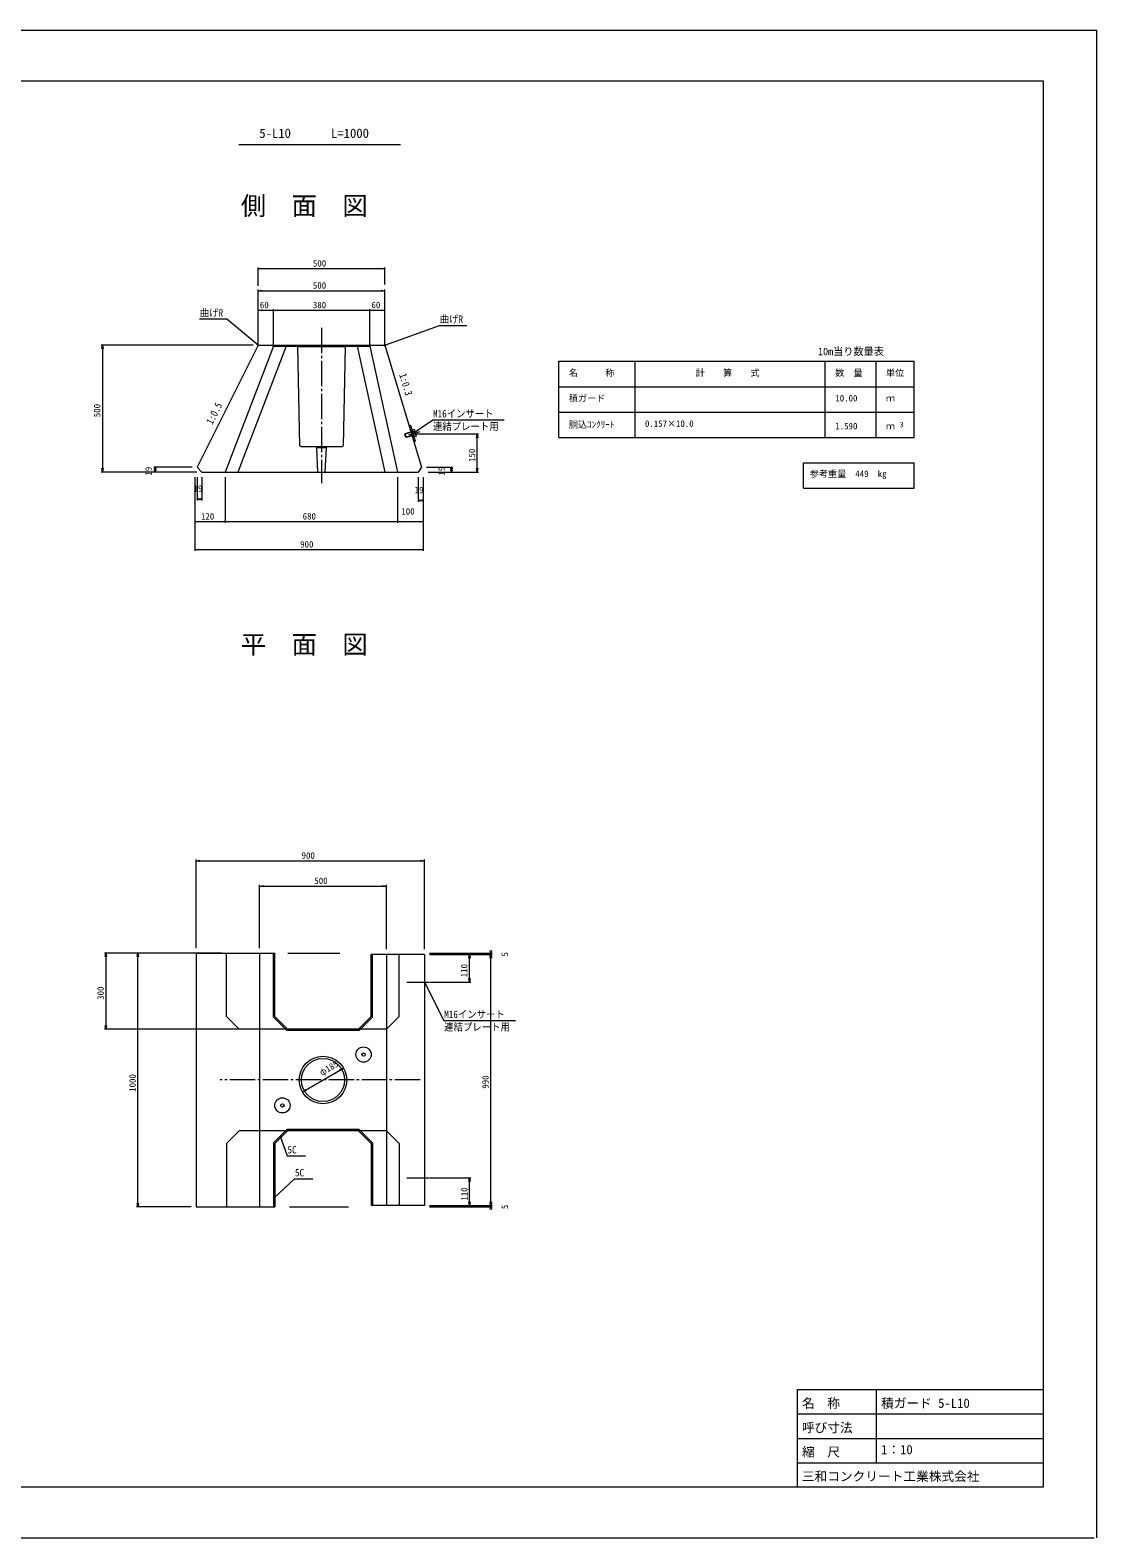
# Model space of a CAD drawing. Units: millimetres on the paper, with parts at other scales. Extents: x 0 to 841, y 0 to 594.
# Drawn here: x 420 to 841, y 0 to 594 of the extents above; entities that cross this region are included whole.
import ezdxf
from ezdxf.enums import TextEntityAlignment as Align

# ---------------------------------------------------------------- set-up
doc = ezdxf.new("R2010")
doc.units = ezdxf.units.MM
doc.linetypes.add('USER1', pattern=[13, 10, -1, 1, -1])
for name, color, linetype, lineweight in [('0_2', 7, 'Continuous', 18), ('D-MTR-FRAM（材料表図枠）', 2, 'Continuous', 18), ('D-STR-DIM（寸法）', 7, 'Continuous', 18), ('D-STR-HTXT（旗揚げ）', 7, 'Continuous', 18), ('D-STR-STRn（構造物）', 7, 'USER1', 18), ('D-STR（構造物外形線）', 1, 'Continuous', 18), ('D-TTL(外枠）', 2, 'Continuous', 18), ('DEFPOINTS_3', 8, 'Continuous', 18), ('用紙-作図レイヤ', 5, 'Continuous', 18)]:
    doc.layers.add(name, color=color, linetype=linetype, lineweight=lineweight)
for name, color, linetype in [('D-MTR-TXT(文字列）', 7, 'Continuous'), ('D-MTR（材料表タイトル）', 7, 'Continuous'), ('D-STR-TXT（文字）', 7, 'Continuous'), ('D-TTL-TXT（文字）', 7, 'Continuous')]:
    doc.layers.add(name, color=color, linetype=linetype)
doc.styles.add('ＭＳ ゴシック', font='')
doc.styles.get('ＭＳ ゴシック').set_extended_font_data('MS Gothic')

msp = doc.modelspace()

# ---------------------------------------------------------------- linework, layer by layer
at = {"layer": '0_2'}
for p, q in [((510.376, 500.034), (511.876, 500.284)), ((511.876, 499.784), (510.376, 500.034)), ((510.376, 500.034), (510.576, 500.034)), ((558.876, 500.284), (560.376, 500.034)), ((560.376, 500.034), (558.876, 499.784)), ((560.376, 500.034), (560.176, 500.034)), ((510.376, 491.308), (511.876, 491.558)), ((511.876, 491.058), (510.376, 491.308)), ((510.376, 491.308), (510.576, 491.308)), ((558.876, 491.558), (560.376, 491.308)), ((560.376, 491.308), (558.876, 491.058)), ((560.376, 491.308), (560.176, 491.308)), ((510.376, 483.624), (511.876, 483.874)), ((511.876, 483.374), (510.376, 483.624)), ((510.376, 483.624), (510.576, 483.624)), ((514.876, 483.874), (516.376, 483.624)), ((516.376, 483.624), (514.876, 483.374)), ((516.376, 483.624), (516.176, 483.624)), ((516.376, 483.624), (517.876, 483.874)), ((517.876, 483.374), (516.376, 483.624)), ((516.376, 483.624), (516.576, 483.624)), ((552.876, 483.874), (554.376, 483.624)), ((554.376, 483.624), (552.876, 483.374)), ((554.376, 483.624), (554.176, 483.624)), ((554.376, 483.624), (555.876, 483.874)), ((555.876, 483.374), (554.376, 483.624)), ((554.376, 483.624), (554.576, 483.624)), ((558.876, 483.874), (560.376, 483.624)), ((560.376, 483.624), (558.876, 483.374)), ((560.376, 483.624), (560.176, 483.624)), ((448.748, 468.419), (448.998, 469.919)), ((448.998, 469.919), (449.248, 468.419)), ((448.998, 469.919), (448.998, 469.719)), ((510.376, 469.919), (509.921, 470.127)), ((510.376, 469.919), (509.991, 470.238)), ((510.376, 469.919), (510.086, 470.327)), ((560.376, 469.919), (560.786, 470.205)), ((560.376, 469.919), (560.846, 470.089)), ((560.376, 469.919), (560.874, 469.962)), ((571.144, 435), (571.472, 435.377)), ((571.144, 435), (571.559, 435.279)), ((571.144, 435), (571.617, 435.163)), ((596.51, 433.419), (596.76, 434.919)), ((596.76, 434.919), (597.01, 433.419)), ((596.76, 434.919), (596.76, 434.719)), ((469.494, 420.319), (469.744, 421.819)), ((469.744, 421.819), (469.994, 420.319)), ((469.744, 421.819), (469.744, 421.619)), ((586.384, 420.319), (586.634, 421.819)), ((586.634, 421.819), (586.884, 420.319)), ((586.634, 421.819), (586.634, 421.619)), ((448.998, 419.919), (448.748, 421.419)), ((449.248, 421.419), (448.998, 419.919)), ((448.998, 419.919), (448.998, 420.119)), ((469.744, 419.919), (469.494, 421.419)), ((469.994, 421.419), (469.744, 419.919)), ((469.744, 419.919), (469.744, 420.119)), ((586.634, 419.919), (586.384, 421.419)), ((586.884, 421.419), (586.634, 419.919)), ((586.634, 419.919), (586.634, 420.119)), ((596.76, 419.919), (596.51, 421.419)), ((597.01, 421.419), (596.76, 419.919)), ((596.76, 419.919), (596.76, 420.119)), ((486.326, 409.203), (487.826, 409.453)), ((487.826, 408.953), (486.326, 409.203)), ((486.326, 409.203), (486.526, 409.203)), ((486.726, 409.453), (488.226, 409.203)), ((488.226, 409.203), (486.726, 408.953)), ((488.226, 409.203), (488.026, 409.203)), ((573.492, 408.716), (574.992, 408.966)), ((574.992, 408.466), (573.492, 408.716)), ((573.492, 408.716), (573.692, 408.716)), ((573.876, 408.966), (575.376, 408.716)), ((575.376, 408.716), (573.876, 408.466)), ((575.376, 408.716), (575.176, 408.716)), ((485.376, 400.36), (486.876, 400.61)), ((486.876, 400.11), (485.376, 400.36)), ((485.376, 400.36), (485.576, 400.36)), ((495.876, 400.61), (497.376, 400.36)), ((497.376, 400.36), (495.876, 400.11)), ((497.376, 400.36), (497.176, 400.36)), ((497.376, 400.36), (498.876, 400.61)), ((498.876, 400.11), (497.376, 400.36)), ((497.376, 400.36), (497.576, 400.36)), ((563.876, 400.61), (565.376, 400.36)), ((565.376, 400.36), (563.876, 400.11)), ((565.376, 400.36), (565.176, 400.36)), ((565.376, 400.36), (566.876, 400.61)), ((566.876, 400.11), (565.376, 400.36)), ((565.376, 400.36), (565.576, 400.36)), ((573.876, 400.61), (575.376, 400.36)), ((575.376, 400.36), (573.876, 400.11)), ((575.376, 400.36), (575.176, 400.36)), ((485.376, 389.323), (486.876, 389.573)), ((486.876, 389.073), (485.376, 389.323)), ((485.376, 389.323), (485.576, 389.323)), ((573.876, 389.573), (575.376, 389.323)), ((575.376, 389.323), (573.876, 389.073)), ((575.376, 389.323), (575.176, 389.323)), ((485.945, 266.718), (487.445, 266.968)), ((487.445, 266.468), (485.945, 266.718)), ((485.945, 266.718), (486.145, 266.718)), ((574.445, 266.968), (575.945, 266.718)), ((575.945, 266.718), (574.445, 266.468)), ((575.945, 266.718), (575.745, 266.718)), ((510.945, 256.786), (512.445, 257.036)), ((512.445, 256.536), (510.945, 256.786)), ((510.945, 256.786), (511.145, 256.786)), ((559.445, 257.036), (560.945, 256.786)), ((560.945, 256.786), (559.445, 256.536)), ((560.945, 256.786), (560.745, 256.786)), ((450.12, 228.886), (450.37, 230.386)), ((450.37, 230.386), (450.62, 228.886)), ((450.37, 230.386), (450.37, 230.186)), ((462.711, 228.886), (462.961, 230.386)), ((462.961, 230.386), (463.211, 228.886)), ((462.961, 230.386), (462.961, 230.186)), ((593.466, 228.386), (593.716, 229.886)), ((593.716, 229.886), (593.966, 228.386)), ((593.716, 229.886), (593.716, 229.686)), ((602.079, 229.886), (601.829, 231.386)), ((601.829, 228.886), (602.079, 230.386)), ((601.829, 228.386), (602.079, 229.886)), ((602.329, 231.386), (602.079, 229.886)), ((602.079, 230.386), (602.329, 228.886)), ((602.079, 230.386), (602.079, 230.186)), ((602.079, 229.886), (602.079, 230.086)), ((602.079, 229.886), (602.329, 228.386)), ((602.079, 229.886), (602.079, 229.686)), ((593.716, 218.886), (593.466, 220.386)), ((593.966, 220.386), (593.716, 218.886)), ((593.716, 218.886), (593.716, 219.086)), ((450.37, 200.386), (450.12, 201.886)), ((450.62, 201.886), (450.37, 200.386)), ((450.37, 200.386), (450.37, 200.586)), ((542.516, 184.503), (543.938, 185.041)), ((543.938, 185.041), (542.768, 184.071)), ((543.938, 185.041), (543.765, 184.941)), ((527.952, 175.731), (529.122, 176.701)), ((529.374, 176.269), (527.952, 175.731)), ((527.952, 175.731), (528.125, 175.831)), ((519.092, 158.24), (519.26, 157.769)), ((519.092, 158.24), (519.376, 157.828)), ((519.092, 158.24), (519.132, 157.741)), ((593.495, 140.386), (593.745, 141.886)), ((593.745, 141.886), (593.995, 140.386)), ((593.745, 141.886), (593.745, 141.686)), ((462.961, 130.386), (462.711, 131.886)), ((463.211, 131.886), (462.961, 130.386)), ((516.445, 133.633), (516.709, 134.058)), ((516.445, 133.633), (516.81, 133.975)), ((516.445, 133.633), (516.886, 133.869)), ((593.745, 130.886), (593.495, 132.386)), ((593.995, 132.386), (593.745, 130.886)), ((593.745, 130.886), (593.745, 131.086)), ((602.079, 130.886), (601.829, 132.386)), ((602.079, 130.386), (601.829, 131.886)), ((601.829, 129.386), (602.079, 130.886)), ((602.329, 132.386), (602.079, 130.886)), ((602.329, 131.886), (602.079, 130.386)), ((602.079, 130.886), (602.079, 131.086)), ((602.079, 130.886), (602.329, 129.386)), ((602.079, 130.886), (602.079, 130.686)), ((462.961, 130.386), (462.961, 130.586)), ((602.079, 130.386), (602.079, 130.586))]:
    msp.add_line(p, q, dxfattribs=at)
at = {"layer": 'D-MTR-FRAM（材料表図枠）'}
for p, q in [((628.938, 463.534), (768.938, 463.534)), ((628.938, 433.534), (628.938, 463.534)), ((658.938, 433.534), (658.938, 463.534)), ((733.938, 433.534), (733.938, 463.534)), ((753.938, 433.534), (753.938, 463.534)), ((753.938, 433.534), (753.938, 463.534)), ((768.938, 433.534), (768.938, 463.534)), ((628.938, 453.534), (768.938, 453.534)), ((628.938, 443.534), (768.938, 443.534)), ((628.938, 433.534), (768.938, 433.534)), ((725.383, 413.534), (725.383, 423.534)), ((725.383, 423.534), (768.938, 423.534)), ((768.938, 413.534), (768.938, 423.534)), ((725.383, 413.534), (768.938, 413.534))]:
    msp.add_line(p, q, dxfattribs=at)
at = {"layer": 'D-STR-DIM（寸法）'}
for p, q in [((510.376, 493.308), (510.376, 500.534)), ((510.576, 500.034), (560.176, 500.034)), ((560.376, 493.808), (560.376, 500.534)), ((510.376, 469.478), (510.376, 491.808)), ((510.576, 491.308), (560.176, 491.308)), ((560.376, 471.919), (560.376, 491.808)), ((510.376, 471.919), (510.376, 484.124)), ((510.576, 483.624), (516.176, 483.624)), ((516.376, 469.478), (516.376, 484.124)), ((516.376, 471.469), (516.376, 484.124)), ((516.576, 483.624), (554.176, 483.624)), ((554.376, 469.478), (554.376, 484.124)), ((554.376, 471.469), (554.376, 484.124)), ((554.576, 483.624), (560.176, 483.624)), ((560.376, 469.478), (560.376, 484.124)), ((508.376, 469.919), (448.498, 469.919)), ((448.998, 469.719), (448.998, 420.119)), ((572.876, 434.919), (597.26, 434.919)), ((596.76, 420.119), (596.76, 434.719)), ((484.326, 421.819), (469.244, 421.819)), ((576.806, 421.819), (587.134, 421.819)), ((486.226, 419.919), (448.498, 419.919)), ((483.376, 419.919), (469.244, 419.919)), ((469.744, 420.119), (469.744, 421.619)), ((485.376, 417.919), (485.376, 399.86)), ((485.376, 417.919), (485.376, 388.823)), ((486.326, 417.919), (486.326, 408.703)), ((488.226, 417.919), (488.226, 408.703)), ((497.376, 417.919), (497.376, 399.86)), ((497.376, 417.919), (497.376, 399.86)), ((565.376, 417.919), (565.376, 399.86)), ((565.376, 417.919), (565.376, 399.86)), ((573.492, 417.919), (573.492, 408.216)), ((575.376, 417.919), (575.376, 399.86)), ((575.376, 417.919), (575.376, 388.823)), ((575.376, 417.919), (575.376, 408.216)), ((577.376, 419.919), (597.26, 419.919)), ((577.376, 419.919), (587.134, 419.919)), ((586.634, 420.119), (586.634, 421.619)), ((486.526, 409.203), (488.026, 409.203)), ((573.692, 408.716), (575.176, 408.716)), ((485.576, 400.36), (497.176, 400.36)), ((497.576, 400.36), (565.176, 400.36)), ((565.576, 400.36), (575.176, 400.36)), ((485.576, 389.323), (575.176, 389.323)), ((485.945, 232.386), (485.945, 267.218)), ((486.145, 266.718), (575.745, 266.718)), ((575.945, 231.886), (575.945, 267.218)), ((510.945, 232.386), (510.945, 257.286)), ((511.145, 256.786), (560.745, 256.786)), ((560.945, 231.886), (560.945, 257.286)), ((495.945, 230.386), (449.87, 230.386)), ((450.37, 230.186), (450.37, 200.586)), ((483.945, 230.386), (462.461, 230.386)), ((462.961, 130.586), (462.961, 230.186)), ((577.945, 230.386), (602.579, 230.386)), ((577.945, 229.886), (602.579, 229.886)), ((577.945, 229.886), (602.579, 229.886)), ((577.945, 229.886), (594.216, 229.886)), ((593.716, 219.086), (593.716, 229.686)), ((602.079, 230.086), (602.079, 230.186)), ((602.079, 131.086), (602.079, 229.686)), ((577.945, 218.886), (594.216, 218.886)), ((505.181, 200.386), (449.87, 200.386)), ((528.125, 175.831), (543.765, 184.941)), ((577.945, 141.886), (594.245, 141.886)), ((593.745, 131.086), (593.745, 141.686)), ((577.945, 130.886), (602.579, 130.886)), ((577.945, 130.886), (602.579, 130.886)), ((581.945, 130.886), (594.245, 130.886)), ((602.079, 130.586), (602.079, 130.686)), ((483.945, 130.386), (462.461, 130.386)), ((577.945, 130.386), (602.579, 130.386))]:
    msp.add_line(p, q, dxfattribs=at)
at = {"layer": 'D-STR-HTXT（旗揚げ）'}
msp.add_line((502.761, 549), (566.545, 549), dxfattribs=at)
at = {"layer": 'D-STR-STRn（構造物）'}
for p, q in [((535.376, 476.726), (535.376, 415.533)), ((574.203, 180.386), (495.456, 180.386))]:
    msp.add_line(p, q, dxfattribs=at)
at = {"layer": 'D-STR（構造物外形線）'}
for p, q in [((510.376, 469.919), (486.326, 421.819)), ((516.376, 469.469), (497.376, 419.919)), ((521.376, 469.469), (502.376, 419.919)), ((510.376, 469.919), (560.376, 469.919)), ((516.376, 469.469), (554.376, 469.469)), ((525.876, 469.319), (525.376, 469.919)), ((525.876, 469.319), (544.876, 469.319)), ((526.87, 430.219), (526.026, 469.319)), ((544.726, 469.319), (543.883, 430.219)), ((545.376, 469.919), (544.876, 469.319)), ((549.376, 469.469), (560.376, 419.919)), ((554.376, 469.469), (565.376, 419.919)), ((560.376, 469.919), (574.806, 421.819)), ((569.792, 434.594), (574.234, 435.927)), ((570.517, 438.205), (569.942, 438.032)), ((572.385, 431.979), (570.517, 438.205)), ((527.176, 429.919), (526.87, 430.219)), ((527.176, 429.919), (543.576, 429.919)), ((533.476, 429.619), (533.176, 429.919)), ((533.951, 419.919), (533.476, 429.619)), ((533.476, 429.619), (537.276, 429.619)), ((536.801, 419.919), (537.276, 429.619)), ((537.276, 429.619), (537.576, 429.919)), ((543.576, 429.919), (543.883, 430.219)), ((572.385, 431.979), (571.81, 431.806)), ((488.226, 419.919), (486.326, 421.819)), ((574.806, 421.819), (573.492, 419.919)), ((488.226, 419.919), (573.492, 419.919)), ((533.951, 419.919), (536.801, 419.919)), ((485.945, 230.386), (485.945, 130.386)), ((485.945, 230.386), (516.945, 230.386)), ((497.945, 205.386), (497.945, 230.386)), ((510.945, 230.386), (510.945, 130.386)), ((516.445, 205.179), (516.445, 230.386)), ((516.945, 205.386), (516.945, 230.386)), ((554.945, 205.386), (554.945, 229.886)), ((575.945, 229.886), (554.945, 229.886)), ((555.445, 205.179), (555.445, 229.886)), ((560.945, 229.886), (560.945, 130.886)), ((565.945, 205.386), (565.945, 229.886)), ((575.945, 229.886), (575.945, 130.886)), ((502.945, 200.386), (497.945, 205.386)), ((521.738, 199.886), (516.445, 205.179)), ((521.945, 200.386), (516.945, 205.386)), ((554.945, 205.386), (549.945, 200.386)), ((555.445, 205.179), (550.152, 199.886)), ((565.945, 205.386), (560.945, 200.386)), ((560.945, 200.386), (502.945, 200.386)), ((550.152, 199.886), (521.738, 199.886)), ((502.945, 160.386), (497.945, 155.386)), ((560.945, 160.386), (502.945, 160.386)), ((521.738, 160.886), (516.445, 155.593)), ((521.945, 160.386), (516.945, 155.386)), ((550.152, 160.886), (521.738, 160.886)), ((554.945, 155.386), (549.945, 160.386)), ((555.445, 155.593), (550.152, 160.886)), ((565.945, 155.386), (560.945, 160.386)), ((497.945, 155.386), (497.945, 130.386)), ((516.445, 155.593), (516.445, 130.386)), ((516.945, 155.386), (516.945, 130.386)), ((554.945, 155.386), (554.945, 130.886)), ((555.445, 155.593), (555.445, 130.886)), ((565.945, 155.386), (565.945, 130.886)), ((575.945, 130.886), (554.945, 130.886)), ((485.945, 130.386), (516.945, 130.386))]:
    msp.add_line(p, q, dxfattribs=at)
at = {"layer": 'D-STR（構造物外形線）', "color": 5}
for p, q in [((522.028, 230.386), (542.614, 230.386)), ((568.951, 218.886), (577.63, 218.886)), ((568.951, 141.886), (577.642, 141.886)), ((522.72, 130.386), (545.98, 130.386))]:
    msp.add_line(p, q, dxfattribs=at)
at = {"layer": 'D-STR（構造物外形線）'}
for centre, radius in [((551.945, 190.386), 3), ((551.945, 190.386), 0.65), ((535.945, 180.386), 9.35), ((535.945, 180.386), 8.5), ((519.945, 170.386), 3), ((519.945, 170.386), 0.65)]:
    msp.add_circle(centre, radius, dxfattribs=at)
at = {"layer": 'D-TTL(外枠）'}
for p, q in [((25, 574), (820, 574)), ((820, 20), (820, 574)), ((722.8, 58.4), (820, 58.4)), ((722.8, 58.4), (722.8, 20)), ((754, 58.4), (754, 29.6)), ((722.8, 48.8), (820, 48.8)), ((722.8, 39.2), (820, 39.2)), ((722.8, 29.6), (820, 29.6)), ((820, 20), (25, 20))]:
    msp.add_line(p, q, dxfattribs=at)
at = {"layer": 'DEFPOINTS_3'}
for p, q in [((0, 594), (841, 594)), ((841, 0), (841, 594)), ((0, 0), (840, 0))]:
    msp.add_line(p, q, dxfattribs=at)
at = {"layer": '用紙-作図レイヤ', "color": 7}
for p, q in [((498.002, 480.15), (487.302, 480.15)), ((510.376, 469.919), (498.002, 480.15)), ((560.376, 469.919), (581.89, 477.689)), ((581.89, 477.689), (592.59, 477.689)), ((571.144, 435), (579.216, 440.446)), ((579.216, 440.446), (607.416, 440.446)), ((575.945, 218.886), (583.621, 203.822)), ((583.621, 203.822), (611.821, 203.822)), ((519.092, 158.24), (521.863, 150.466)), ((521.863, 150.466), (529.063, 150.466)), ((516.445, 133.633), (524.775, 141.432)), ((524.775, 141.432), (531.975, 141.432))]:
    msp.add_line(p, q, dxfattribs=at)
at = {"layer": '用紙-作図レイヤ'}
for p, q in [((515.876, 469.919), (516.376, 469.469)), ((521.169, 469.919), (521.376, 469.469)), ((549.583, 469.919), (549.376, 469.469)), ((554.876, 469.919), (554.376, 469.469)), ((568.347, 434.996), (568.213, 434.747)), ((568.558, 433.598), (568.213, 434.747)), ((570.96, 435.613), (568.24, 434.797)), ((571.221, 435.858), (568.347, 434.996)), ((568.807, 433.463), (568.347, 434.996)), ((571.328, 434.387), (568.608, 433.571)), ((571.681, 434.325), (568.807, 433.463)), ((571.374, 434.234), (570.914, 435.766)), ((571.221, 435.858), (570.96, 435.613)), ((571.908, 436.675), (571.053, 436.419)), ((571.849, 433.765), (571.053, 436.419)), ((572.107, 436.012), (571.252, 435.755)), ((571.681, 434.325), (571.328, 434.387)), ((572.505, 434.685), (571.65, 434.428)), ((572.704, 434.021), (571.849, 433.765)), ((572.064, 436.528), (571.908, 436.675)), ((572.753, 434.23), (572.064, 436.528)), ((572.704, 434.021), (572.753, 434.23)), ((568.807, 433.463), (568.558, 433.598))]:
    msp.add_line(p, q, dxfattribs=at)
for centre, radius, start, end in [((571.523, 436.198), 0.613, 342.315, 51.08349), ((570.213, 434.72), 2.293, 359.11129, 34.2872), ((572.12, 434.207), 0.613, 342.315, 51.08349)]:
    msp.add_arc(centre, radius, start, end, dxfattribs=at)

# ---------------------------------------------------------------- texts
at = {"layer": 'D-MTR-TXT(文字列）', "style": 'ＭＳ ゴシック'}
for s, height, p in [('名\u3000\u3000\u3000称', 2.566, (632.861, 456.937)), ('計\u3000\u3000算\u3000\u3000式', 2.566, (682.869, 456.937)), ('数\u3000量', 2.566, (737.861, 456.937)), ('単位', 2.566, (757.861, 456.937)), ('積ガード', 2.566, (632.861, 446.937)), ('10.00', 2.566, (737.888, 446.937)), ('ｍ', 2.566, (757.861, 446.937)), ('胴込ｺﾝｸﾘｰﾄ', 2.566, (632.861, 436.569)), ('0.157×10.0', 2.566, (662.861, 436.937)), ('3', 2.053, (763.263, 436.942)), ('1.590', 2.566, (737.888, 435.937)), ('ｍ', 2.566, (757.861, 435.937)), ('参考重量\u3000449\u3000kg', 2.566, (727.816, 417.156))]:
    msp.add_text(s, height=height, dxfattribs=at).set_placement(p, align=Align.BOTTOM_LEFT)
at = {"layer": 'D-MTR（材料表タイトル）', "style": 'ＭＳ ゴシック'}
msp.add_text('10m当り数量表', height=2.933, dxfattribs=at).set_placement((731.065, 465.059), align=Align.BOTTOM_LEFT)
at = {"layer": 'D-STR-DIM（寸法）', "style": 'ＭＳ ゴシック'}
for s, p in [('500', (531.956, 500.084)), ('500', (531.956, 491.358)), ('60', (511.067, 483.674)), ('380', (531.956, 483.674)), ('60', (555.067, 483.674)), ('19', (484.913, 411.36)), ('19', (572.071, 410.776)), ('100', (566.832, 402.359)), ('120', (487.832, 400.41)), ('680', (527.929, 400.41)), ('900', (526.938, 389.373)), ('900', (527.507, 266.768)), ('500', (532.525, 256.836))]:
    msp.add_text(s, height=2.566, dxfattribs=at).set_placement(p, align=Align.BOTTOM_LEFT)
for s, rotation, p in [('500', 90, (448.948, 441.499)), ('150', 90, (596.71, 423.875)), ('19', 90, (469.169, 418.506)), ('19', 90, (584.74, 418.506)), ('110', 90, (593.666, 220.842)), ('5', 90, (609.654, 229.034)), ('300', 90, (450.32, 211.966)), ('φ185', 30.218, (535.854, 181.33)), ('1000', 90, (462.911, 175.705)), ('990', 90, (602.029, 176.948)), ('110', 90, (593.695, 132.842)), ('5', 90, (609.654, 129.534))]:
    msp.add_text(s, height=2.566, rotation=rotation, dxfattribs=at).set_placement(p, align=Align.BOTTOM_LEFT)
at = {"layer": 'D-STR-TXT（文字）', "style": 'ＭＳ ゴシック', "width": 0.9}
for s, rotation, p in [('1:0.3', 286.699, (565.083, 458.069)), ('1:0.5', 63.31, (493.108, 437.938))]:
    msp.add_text(s, height=2.933, rotation=rotation, dxfattribs=at).set_placement(p, align=Align.BOTTOM_LEFT)
at = {"layer": 'D-TTL-TXT（文字）', "style": 'ＭＳ ゴシック'}
for s, height, p in [('5-L10', 3.666, (510.839, 550.449)), ('L=1000', 3.666, (539.108, 550.449)), ('側\u3000面\u3000図', 7.331, (503.556, 518.957)), ('平\u3000面\u3000図', 7.331, (503.556, 346.1)), ('名\u3000称', 3.666, (724.731, 50.114)), ('積ガード 5-L10', 3.666, (755.931, 50.114)), ('呼び寸法', 3.666, (724.731, 40.514)), ('縮\u3000尺', 3.666, (724.731, 30.914)), ('1：10', 3.666, (755.931, 31.827)), ('三和コンクリート工業株式会社', 3.666, (724.731, 21.314))]:
    msp.add_text(s, height=height, dxfattribs=at).set_placement(p, align=Align.BOTTOM_LEFT)
at = {"layer": '用紙-作図レイヤ', "color": 7, "style": 'ＭＳ ゴシック', "width": 0.9}
for s, p in [('曲げR', (487.402, 480.249)), ('曲げR', (581.992, 477.788)), ('連結プレート用', (579.317, 435.546)), ('M16インサート', (579.317, 440.544)), ('M16インサート', (583.722, 203.92)), ('連結プレート用', (583.722, 198.921)), ('5C', (521.962, 150.566)), ('5C', (524.877, 141.532))]:
    msp.add_text(s, height=2.933, dxfattribs=at).set_placement(p, align=Align.BOTTOM_LEFT)

doc.saveas('drawing.dxf')
